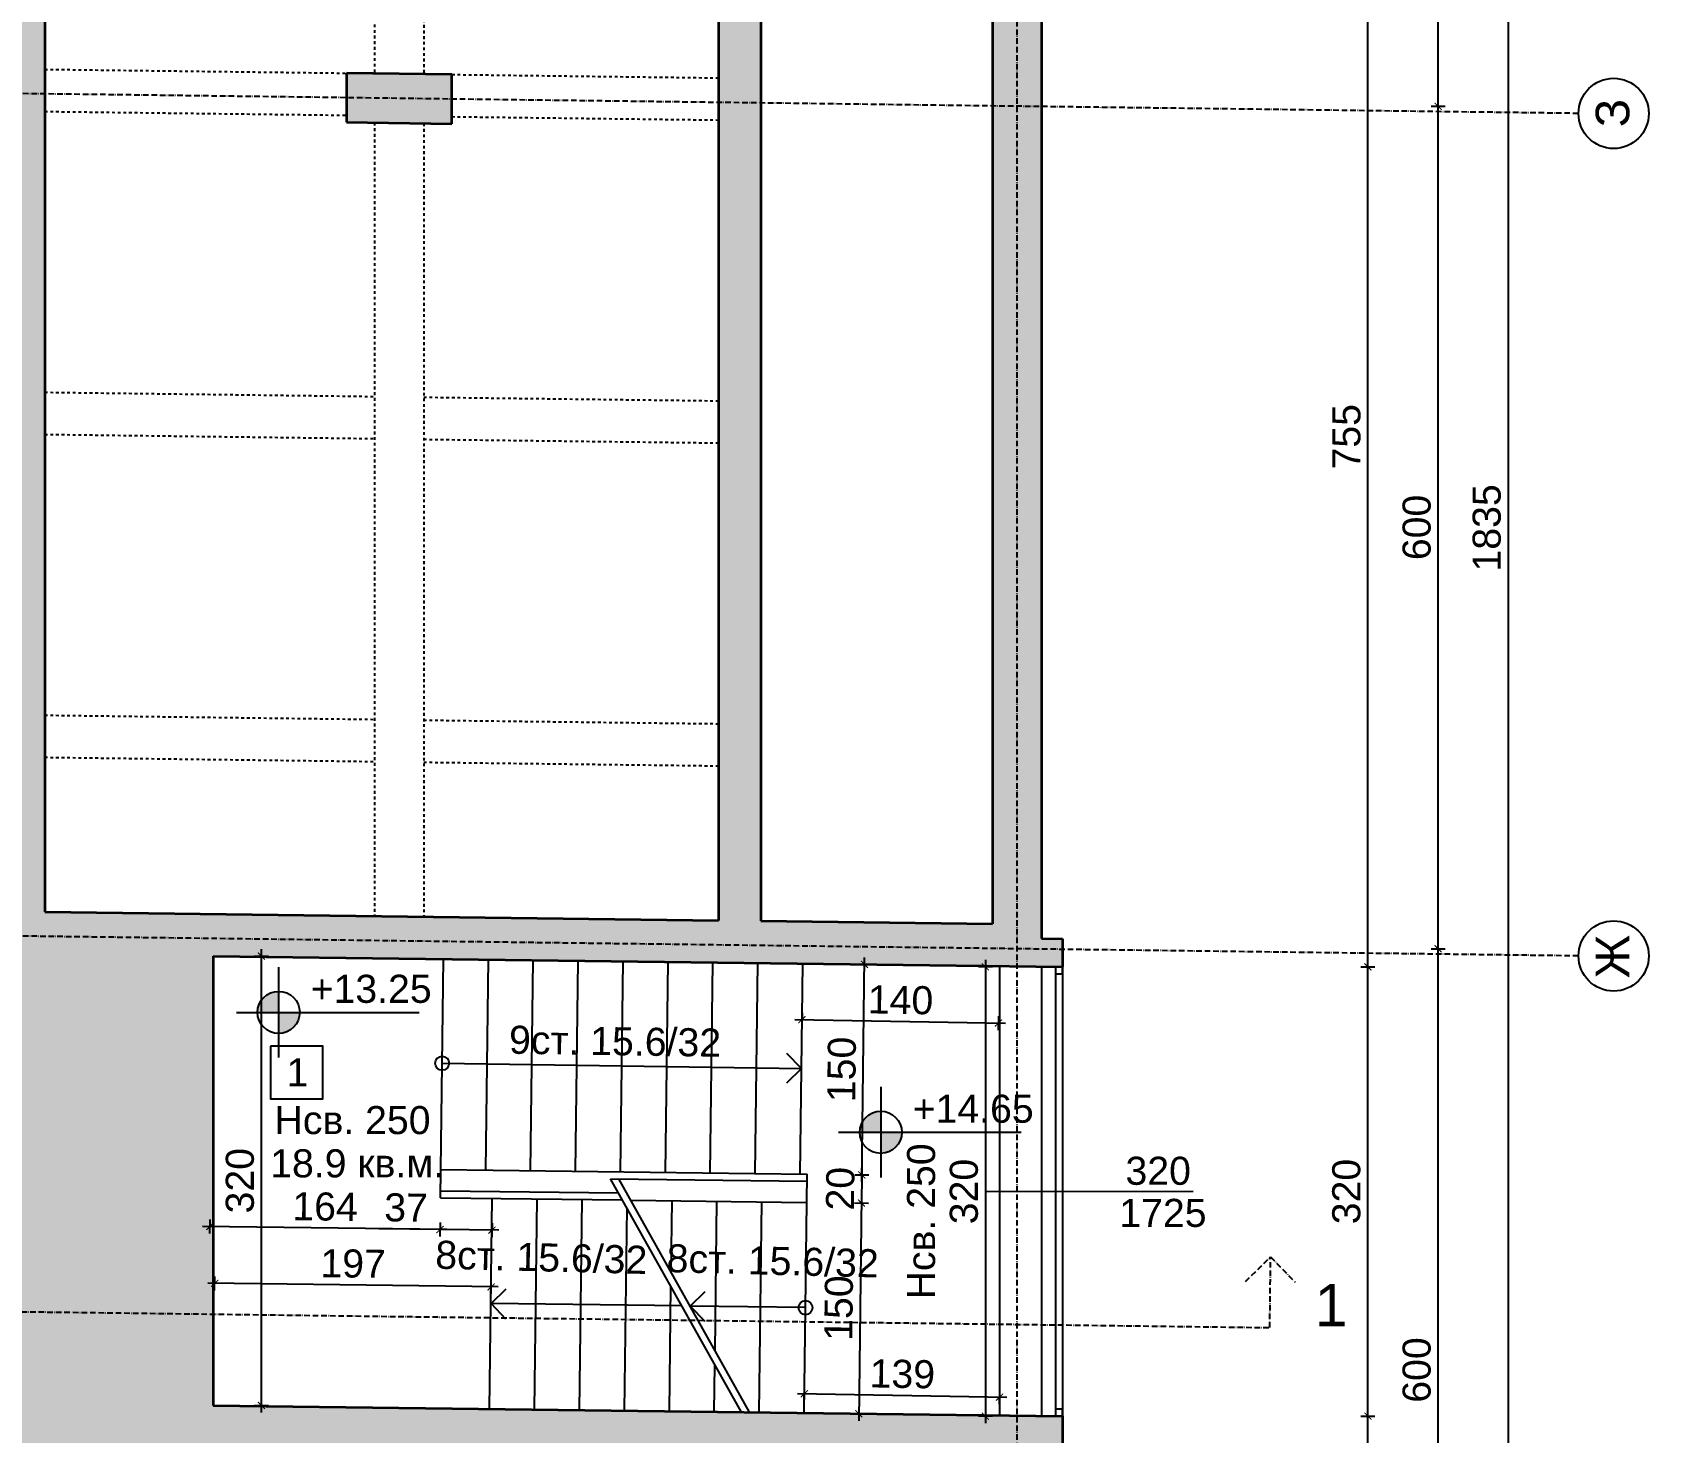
# Model space of a CAD drawing. Header units: inches. Extents: x -72385 to 39588, y -6525 to 66685.
# Drawn here: x -33941 to -32790, y 8411 to 9409 of the extents above; entities that cross this region are included whole.
import ezdxf

# ---------------------------------------------------------------- set-up
doc = ezdxf.new("R2010")
doc.units = ezdxf.units.IN
doc.header["$MEASUREMENT"] = 0
doc.linetypes.add('DashDot', pattern=[0.6, 0.4, -0.1, 0, -0.1])
doc.linetypes.add('Hidden', pattern=[0.4, 0.2, -0.2])
for name, color, linetype, lineweight in [('Изгледни линии', 253, 'Continuous', 25), ('Линия на разрез', 252, 'DashDot', 25), ('Надписи Hсв', 252, 'Continuous', 25), ('Надписи коти външни', 252, 'Continuous', 25), ('Надписи коти вътрешни', 252, 'Continuous', 25), ('Надписи нива', 252, 'Continuous', 25), ('Надписи номера на пом.', 252, 'Continuous', 25), ('Надписи Оси', 252, 'Continuous', 25), ('Надписи площ', 252, 'Continuous', 25), ('Надписи прозорци', 252, 'Continuous', 25), ('Оси', 252, 'DashDot', 25), ('Прозорци', 251, 'Continuous', 25), ('Пунктир', 253, 'Hidden', 25), ('Разрезни линии', 7, 'Continuous', 35), ('Щрих стени', 254, 'Continuous', 25)]:
    doc.layers.add(name, color=color, linetype=linetype, lineweight=lineweight)
doc.styles.add('Arial Regular', font='arial.ttf')
doc.styles.get("Standard").update_dxf_attribs({"font": 'arial.ttf'})
doc.dimstyles.new('Annotative', dxfattribs={"dimscale": 0, "dimtxt": 20, "dimasz": 5, "dimexe": 5, "dimexo": 5, "dimgap": 5, "dimtad": 1, "dimdec": 0, "dimzin": 0, "dimdsep": 46, "dimtxsty": 'Standard', "dimblk": 'ARCHTICK', "dimcen": 5, "dimdle": 5, "dimadec": 0, "dimazin": 0, "dimtfac": 1, "dimtdec": 0, "dimtofl": 0, "dimtmove": 0, "dimatfit": 3, "dimldrblk": 'ARCHTICK', "dimfxl": 5, "dimfxlon": 1, "dimtolj": 1, "dimtzin": 0, "dimarcsym": 1})

# ---------------------------------------------------------------- blocks, each defined once
blk = doc.blocks.new('_ArchTick')
at = {"color": 0, "linetype": 'ByBlock', "const_width": 0.15}
blk.add_lwpolyline([(-0.5, -0.5), (0.5, 0.5)], dxfattribs=at)
blk = doc.blocks.new('*D3939')
at = {"layer": 'Defpoints', "color": 0, "ltscale": 50, "transparency": 16777216}
for p in [(-33252.1, 8436.8), (-33391.4, 8425.5), (-33252.3, 8423.2)]:
    blk.add_point(p, dxfattribs=at)
at = {"layer": 'Надписи коти вътрешни', "color": 0, "lineweight": -2, "ltscale": 50, "transparency": 16777216}
for p, q in [((-33396.2, 8439.3), (-33247.1, 8436.7)), ((-33391.3, 8434.2), (-33391.1, 8444.2)), ((-33252.2, 8431.8), (-33252, 8441.8))]:
    blk.add_line(p, q, dxfattribs=at)
at = {"layer": 'Надписи коти вътрешни', "color": 0, "lineweight": -2, "ltscale": 50, "transparency": 16777216, "xscale": 5, "yscale": 5, "zscale": 5}
for p, rotation in [((-33391.2, 8439.2), 179.0346488675228), ((-33252.1, 8436.8), 359.0346488675228)]:
    blk.add_blockref('_ArchTick', p, dxfattribs=dict(at, rotation=rotation))
at = {"layer": 'Надписи коти вътрешни', "color": 0, "ltscale": 50, "transparency": 16777216, "insert": (-33321.4, 8453.2), "char_height": 20, "attachment_point": 5, "rotation": 359.0346}
blk.add_mtext('\\A1;139', dxfattribs=at)
blk = doc.blocks.new('*D3940')
at = {"layer": 'Defpoints', "color": 0, "ltscale": 50, "transparency": 16777216}
for p in [(-33392.3, 8745.6), (-33252.3, 8743.2), (-33253, 8703.2)]:
    blk.add_point(p, dxfattribs=at)
at = {"layer": 'Надписи коти вътрешни', "color": 0, "lineweight": -2, "ltscale": 50, "transparency": 16777216}
for p, q in [((-33398, 8705.7), (-33248, 8703.2)), ((-33392.9, 8710.6), (-33393.1, 8700.6)), ((-33252.9, 8708.2), (-33253.1, 8698.2))]:
    blk.add_line(p, q, dxfattribs=at)
at = {"layer": 'Надписи коти вътрешни', "color": 0, "lineweight": -2, "ltscale": 50, "transparency": 16777216, "xscale": 5, "yscale": 5, "zscale": 5}
for p, rotation in [((-33393, 8705.6), 179.036209973822), ((-33253, 8703.2), 359.036209973822)]:
    blk.add_blockref('_ArchTick', p, dxfattribs=dict(at, rotation=rotation))
at = {"layer": 'Надписи коти вътрешни', "color": 0, "ltscale": 50, "transparency": 16777216, "insert": (-33322.7, 8719.6), "char_height": 20, "attachment_point": 5, "rotation": 359.0362}
blk.add_mtext('\\A1;140', dxfattribs=at)
blk = doc.blocks.new('*D3941')
at = {"layer": 'Defpoints', "color": 0, "ltscale": 50, "transparency": 16777216}
for p in [(-33252.3, 8743.2), (-33262.3, 8423.2), (-33252.3, 8423.2)]:
    blk.add_point(p, dxfattribs=at)
at = {"layer": 'Надписи коти вътрешни', "color": 0, "lineweight": -2, "ltscale": 50, "transparency": 16777216}
for p, q in [((-33257.3, 8743.2), (-33267.3, 8743.2)), ((-33262.3, 8748.2), (-33262.3, 8418.2)), ((-33257.3, 8423.2), (-33267.3, 8423.2))]:
    blk.add_line(p, q, dxfattribs=at)
at = {"layer": 'Надписи коти вътрешни', "color": 0, "lineweight": -2, "ltscale": 50, "transparency": 16777216, "xscale": 5, "yscale": 5, "zscale": 5}
for p, rotation in [((-33262.3, 8743.2), 90), ((-33262.3, 8423.2), 270)]:
    blk.add_blockref('_ArchTick', p, dxfattribs=dict(at, rotation=rotation))
at = {"layer": 'Надписи коти вътрешни', "color": 0, "ltscale": 50, "transparency": 16777216, "insert": (-33277.5, 8583.2), "char_height": 20, "attachment_point": 5, "rotation": 90}
blk.add_mtext('\\A1;320', dxfattribs=at)
blk = doc.blocks.new('*D3942')
at = {"layer": 'Defpoints', "color": 0, "ltscale": 50, "transparency": 16777216}
for p in [(-33389.5, 8575.5), (-33391.4, 8425.5), (-33352.5, 8425)]:
    blk.add_point(p, dxfattribs=at)
at = {"layer": 'Надписи коти вътрешни', "color": 0, "lineweight": -2, "ltscale": 50, "transparency": 16777216}
for p, q in [((-33350.5, 8580), (-33352.5, 8420)), ((-33355.6, 8575.1), (-33345.6, 8575)), ((-33357.5, 8425.1), (-33347.5, 8425))]:
    blk.add_line(p, q, dxfattribs=at)
at = {"layer": 'Надписи коти вътрешни', "color": 0, "lineweight": -2, "ltscale": 50, "transparency": 16777216, "xscale": 5, "yscale": 5, "zscale": 5}
for p, rotation in [((-33350.6, 8575), 89.270628652551), ((-33352.5, 8425), 269.270628652551)]:
    blk.add_blockref('_ArchTick', p, dxfattribs=dict(at, rotation=rotation))
at = {"layer": 'Надписи коти вътрешни', "color": 0, "ltscale": 50, "transparency": 16777216, "insert": (-33366.7, 8500.2), "char_height": 20, "attachment_point": 5, "rotation": 89.2706}
blk.add_mtext('\\A1;150', dxfattribs=at)
blk = doc.blocks.new('*D3943')
at = {"layer": 'Defpoints', "color": 0, "ltscale": 50, "transparency": 16777216}
for p in [(-33392.3, 8745.6), (-33348.4, 8745), (-33394.2, 8595.6)]:
    blk.add_point(p, dxfattribs=at)
at = {"layer": 'Надписи коти вътрешни', "color": 0, "lineweight": -2, "ltscale": 50, "transparency": 16777216}
for p, q in [((-33350.4, 8590), (-33348.3, 8750)), ((-33353.4, 8745.1), (-33343.4, 8745)), ((-33355.3, 8595.1), (-33345.3, 8595))]:
    blk.add_line(p, q, dxfattribs=at)
at = {"layer": 'Надписи коти вътрешни', "color": 0, "lineweight": -2, "ltscale": 50, "transparency": 16777216, "xscale": 5, "yscale": 5, "zscale": 5}
for p, rotation in [((-33348.4, 8745), 89.270628652552), ((-33350.3, 8595), 269.270628652552)]:
    blk.add_blockref('_ArchTick', p, dxfattribs=dict(at, rotation=rotation))
at = {"layer": 'Надписи коти вътрешни', "color": 0, "ltscale": 50, "transparency": 16777216, "insert": (-33364.6, 8670.2), "char_height": 20, "attachment_point": 5, "rotation": 89.2706}
blk.add_mtext('\\A1;150', dxfattribs=at)
blk = doc.blocks.new('*D3944')
at = {"layer": 'Defpoints', "color": 0, "ltscale": 50, "transparency": 16777216}
for p in [(-33389.2, 8595.5), (-33389.5, 8575.5), (-33350.6, 8575)]:
    blk.add_point(p, dxfattribs=at)
at = {"layer": 'Надписи коти вътрешни', "color": 0, "lineweight": -2, "ltscale": 50, "transparency": 16777216}
for p, q in [((-33355.3, 8595.1), (-33345.3, 8595)), ((-33350.2, 8600), (-33350.6, 8570)), ((-33355.6, 8575.1), (-33345.6, 8575))]:
    blk.add_line(p, q, dxfattribs=at)
at = {"layer": 'Надписи коти вътрешни', "color": 0, "lineweight": -2, "ltscale": 50, "transparency": 16777216, "xscale": 5, "yscale": 5, "zscale": 5}
for p, rotation in [((-33350.3, 8595), 89.27062865252148), ((-33350.6, 8575), 269.2706286525215)]:
    blk.add_blockref('_ArchTick', p, dxfattribs=dict(at, rotation=rotation))
at = {"layer": 'Надписи коти вътрешни', "color": 0, "ltscale": 50, "transparency": 16777216, "insert": (-33365.6, 8585.2), "char_height": 20, "attachment_point": 5, "rotation": 89.2706}
blk.add_mtext('\\A1;20', dxfattribs=at)
blk = doc.blocks.new('*D3945')
at = {"layer": 'Defpoints', "color": 0, "ltscale": 50, "transparency": 16777216}
for p in [(-33650.5, 8578.8), (-33613.5, 8578.4), (-33650.8, 8556.1)]:
    blk.add_point(p, dxfattribs=at)
at = {"layer": 'Надписи коти вътрешни', "color": 0, "lineweight": -2, "ltscale": 50, "transparency": 16777216}
for p, q in [((-33650.8, 8556.1), (-33694.4, 8556.7)), ((-33650.7, 8561.1), (-33650.8, 8551.1)), ((-33608.8, 8555.6), (-33650.8, 8556.1)), ((-33613.7, 8560.7), (-33613.8, 8550.7))]:
    blk.add_line(p, q, dxfattribs=at)
at = {"layer": 'Надписи коти вътрешни', "color": 0, "lineweight": -2, "ltscale": 50, "transparency": 16777216, "xscale": 5, "yscale": 5, "zscale": 5}
for p, rotation in [((-33650.8, 8556.1), 179.2706286525415), ((-33613.8, 8555.7), 359.2706286525415)]:
    blk.add_blockref('_ArchTick', p, dxfattribs=dict(at, rotation=rotation))
at = {"layer": 'Надписи коти вътрешни', "color": 0, "ltscale": 50, "transparency": 16777216, "insert": (-33674.9, 8571.7), "char_height": 20, "attachment_point": 5, "rotation": 359.2706}
blk.add_mtext('\\A1;37', dxfattribs=at)
blk = doc.blocks.new('*D3946')
at = {"layer": 'Defpoints', "color": 0, "ltscale": 50, "transparency": 16777216}
for p in [(-33812.3, 8750.9), (-33648.3, 8748.8), (-33814.8, 8558.2)]:
    blk.add_point(p, dxfattribs=at)
at = {"layer": 'Надписи коти вътрешни', "color": 0, "lineweight": -2, "ltscale": 50, "transparency": 16777216}
for p, q in [((-33645.8, 8556.1), (-33819.8, 8558.3)), ((-33814.7, 8563.2), (-33814.9, 8553.2)), ((-33650.7, 8561.1), (-33650.8, 8551.1))]:
    blk.add_line(p, q, dxfattribs=at)
at = {"layer": 'Надписи коти вътрешни', "color": 0, "lineweight": -2, "ltscale": 50, "transparency": 16777216, "xscale": 5, "yscale": 5, "zscale": 5}
for p, rotation in [((-33814.8, 8558.2), 179.27062324906), ((-33650.8, 8556.1), 359.27062324906)]:
    blk.add_blockref('_ArchTick', p, dxfattribs=dict(at, rotation=rotation))
at = {"layer": 'Надписи коти вътрешни', "color": 0, "ltscale": 50, "transparency": 16777216, "insert": (-33732.6, 8572.4), "char_height": 20, "attachment_point": 5, "rotation": 359.2706}
blk.add_mtext('\\A1;164', dxfattribs=at)
blk = doc.blocks.new('*D3947')
at = {"layer": 'Defpoints', "color": 0, "ltscale": 50, "transparency": 16777216}
for p in [(-33811.2, 8517.8), (-33812.3, 8430.9), (-33615.4, 8428.4)]:
    blk.add_point(p, dxfattribs=at)
at = {"layer": 'Надписи коти вътрешни', "color": 0, "lineweight": -2, "ltscale": 50, "transparency": 16777216}
for p, q in [((-33811.3, 8512.8), (-33811.2, 8522.8)), ((-33614.3, 8510.3), (-33614.2, 8520.3)), ((-33609.3, 8515.3), (-33816.2, 8517.9))]:
    blk.add_line(p, q, dxfattribs=at)
at = {"layer": 'Надписи коти вътрешни', "color": 0, "lineweight": -2, "ltscale": 50, "transparency": 16777216, "xscale": 5, "yscale": 5, "zscale": 5}
for p, rotation in [((-33811.2, 8517.8), 179.2706241523081), ((-33614.3, 8515.3), 359.2706241523081)]:
    blk.add_blockref('_ArchTick', p, dxfattribs=dict(at, rotation=rotation))
at = {"layer": 'Надписи коти вътрешни', "color": 0, "ltscale": 50, "transparency": 16777216, "insert": (-33712.6, 8531.8), "char_height": 20, "attachment_point": 5, "rotation": 359.2706}
blk.add_mtext('\\A1;197', dxfattribs=at)
blk = doc.blocks.new('*D3951')
at = {"layer": 'Defpoints', "color": 0, "ltscale": 50, "transparency": 16777216}
for p in [(-33812.3, 8750.9), (-33778, 8750.9), (-33812.3, 8430.9)]:
    blk.add_point(p, dxfattribs=at)
at = {"layer": 'Надписи коти вътрешни', "color": 0, "lineweight": -2, "ltscale": 50, "transparency": 16777216}
for p, q in [((-33783, 8750.9), (-33773, 8750.9)), ((-33778, 8425.9), (-33778, 8755.9)), ((-33783, 8430.9), (-33773, 8430.9))]:
    blk.add_line(p, q, dxfattribs=at)
at = {"layer": 'Надписи коти вътрешни', "color": 0, "lineweight": -2, "ltscale": 50, "transparency": 16777216, "xscale": 5, "yscale": 5, "zscale": 5}
for p, rotation in [((-33778, 8750.9), 90), ((-33778, 8430.9), 270)]:
    blk.add_blockref('_ArchTick', p, dxfattribs=dict(at, rotation=rotation))
at = {"layer": 'Надписи коти вътрешни', "color": 0, "ltscale": 50, "transparency": 16777216, "insert": (-33793.2, 8590.9), "char_height": 20, "attachment_point": 5, "rotation": 90}
blk.add_mtext('\\A1;320', dxfattribs=at)
blk = doc.blocks.new('*D6903')
at = {"layer": 'Defpoints', "color": 0, "ltscale": 50, "transparency": 16777216}
for p in [(-33222.3, 8423.2), (-32989.8, 8423.2), (-33222.3, 8138.4)]:
    blk.add_point(p, dxfattribs=at)
at = {"layer": 'Надписи коти външни', "color": 0, "lineweight": -2, "ltscale": 50, "transparency": 16777216}
for p, q in [((-32989.8, 8133.4), (-32989.8, 8428.2)), ((-32994.8, 8423.2), (-32984.8, 8423.2)), ((-32994.8, 8138.4), (-32984.8, 8138.4))]:
    blk.add_line(p, q, dxfattribs=at)
at = {"layer": 'Надписи коти външни', "color": 0, "lineweight": -2, "ltscale": 50, "transparency": 16777216, "xscale": 5, "yscale": 5, "zscale": 5}
for p, rotation in [((-32989.8, 8423.2), 90), ((-32989.8, 8138.4), 270)]:
    blk.add_blockref('_ArchTick', p, dxfattribs=dict(at, rotation=rotation))
at = {"layer": 'Надписи коти външни', "color": 0, "ltscale": 50, "transparency": 16777216, "insert": (-33005, 8280.8), "char_height": 20, "attachment_point": 5, "rotation": 90}
blk.add_mtext('\\A1;285', dxfattribs=at)
blk = doc.blocks.new('*D6904')
at = {"layer": 'Defpoints', "color": 0, "ltscale": 50, "transparency": 16777216}
for p in [(-33222.3, 8743.2), (-32989.8, 8743.2), (-33222.3, 8423.2)]:
    blk.add_point(p, dxfattribs=at)
at = {"layer": 'Надписи коти външни', "color": 0, "lineweight": -2, "ltscale": 50, "transparency": 16777216}
for p, q in [((-32994.8, 8743.2), (-32984.8, 8743.2)), ((-32989.8, 8418.2), (-32989.8, 8748.2)), ((-32994.8, 8423.2), (-32984.8, 8423.2))]:
    blk.add_line(p, q, dxfattribs=at)
at = {"layer": 'Надписи коти външни', "color": 0, "lineweight": -2, "ltscale": 50, "transparency": 16777216, "xscale": 5, "yscale": 5, "zscale": 5}
for p, rotation in [((-32989.8, 8743.2), 90), ((-32989.8, 8423.2), 270)]:
    blk.add_blockref('_ArchTick', p, dxfattribs=dict(at, rotation=rotation))
at = {"layer": 'Надписи коти външни', "color": 0, "ltscale": 50, "transparency": 16777216, "insert": (-33005.1, 8583.2), "char_height": 20, "attachment_point": 5, "rotation": 90}
blk.add_mtext('\\A1;320', dxfattribs=at)
blk = doc.blocks.new('*D6905')
at = {"layer": 'Defpoints', "color": 0, "ltscale": 50, "transparency": 16777216}
for p in [(-33222.3, 9498.5), (-32989.8, 9498.5), (-33222.3, 8743.2)]:
    blk.add_point(p, dxfattribs=at)
at = {"layer": 'Надписи коти външни', "color": 0, "lineweight": -2, "ltscale": 50, "transparency": 16777216}
for p, q in [((-32994.8, 9498.5), (-32984.8, 9498.5)), ((-32989.8, 8738.2), (-32989.8, 9503.5)), ((-32994.8, 8743.2), (-32984.8, 8743.2))]:
    blk.add_line(p, q, dxfattribs=at)
at = {"layer": 'Надписи коти външни', "color": 0, "lineweight": -2, "ltscale": 50, "transparency": 16777216, "xscale": 5, "yscale": 5, "zscale": 5}
for p, rotation in [((-32989.8, 9498.5), 90), ((-32989.8, 8743.2), 270)]:
    blk.add_blockref('_ArchTick', p, dxfattribs=dict(at, rotation=rotation))
at = {"layer": 'Надписи коти външни', "color": 0, "ltscale": 50, "transparency": 16777216, "insert": (-33005, 9120.8), "char_height": 20, "attachment_point": 5, "rotation": 90}
blk.add_mtext('\\A1;755', dxfattribs=at)
blk = doc.blocks.new('*D6908')
at = {"layer": 'Defpoints', "color": 0, "ltscale": 50, "transparency": 16777216}
for p in [(-33222.3, 9973.5), (-33222.3, 8138.4), (-32889.8, 8138.4)]:
    blk.add_point(p, dxfattribs=at)
at = {"layer": 'Надписи коти външни', "color": 0, "lineweight": -2, "ltscale": 50, "transparency": 16777216}
for p, q in [((-32894.8, 9973.5), (-32884.8, 9973.5)), ((-32889.8, 9978.5), (-32889.8, 8133.4)), ((-32894.8, 8138.4), (-32884.8, 8138.4))]:
    blk.add_line(p, q, dxfattribs=at)
at = {"layer": 'Надписи коти външни', "color": 0, "lineweight": -2, "ltscale": 50, "transparency": 16777216, "xscale": 5, "yscale": 5, "zscale": 5}
for p, rotation in [((-32889.8, 9973.5), 90), ((-32889.8, 8138.4), 270)]:
    blk.add_blockref('_ArchTick', p, dxfattribs=dict(at, rotation=rotation))
at = {"layer": 'Надписи коти външни', "color": 0, "ltscale": 50, "transparency": 16777216, "insert": (-32905.1, 9055.9), "char_height": 20, "attachment_point": 5, "rotation": 90}
blk.add_mtext('\\A1;1835', dxfattribs=at)
blk = doc.blocks.new('*D6909')
at = {"layer": 'Defpoints', "color": 0, "ltscale": 50, "transparency": 16777216}
for p in [(-33239.8, 8756.1), (-32939.8, 8756.1), (-33239.8, 8156.1)]:
    blk.add_point(p, dxfattribs=at)
at = {"layer": 'Надписи коти външни', "color": 0, "lineweight": -2, "ltscale": 50, "transparency": 16777216}
for p, q in [((-32944.8, 8756.1), (-32934.8, 8756.1)), ((-32939.8, 8151.1), (-32939.8, 8761.1)), ((-32944.8, 8156.1), (-32934.8, 8156.1))]:
    blk.add_line(p, q, dxfattribs=at)
at = {"layer": 'Надписи коти външни', "color": 0, "lineweight": -2, "ltscale": 50, "transparency": 16777216, "xscale": 5, "yscale": 5, "zscale": 5}
for p, rotation in [((-32939.8, 8756.1), 90), ((-32939.8, 8156.1), 270)]:
    blk.add_blockref('_ArchTick', p, dxfattribs=dict(at, rotation=rotation))
at = {"layer": 'Надписи коти външни', "color": 0, "ltscale": 50, "transparency": 16777216, "insert": (-32955, 8456.1), "char_height": 20, "attachment_point": 5, "rotation": 90}
blk.add_mtext('\\A1;600', dxfattribs=at)
blk = doc.blocks.new('*D6910')
at = {"layer": 'Defpoints', "color": 0, "ltscale": 50, "transparency": 16777216}
for p in [(-33239.8, 9356.2), (-32939.8, 9356.2), (-33239.8, 8756.1)]:
    blk.add_point(p, dxfattribs=at)
at = {"layer": 'Надписи коти външни', "color": 0, "lineweight": -2, "ltscale": 50, "transparency": 16777216}
for p, q in [((-32939.8, 8751.1), (-32939.8, 9361.2)), ((-32944.8, 9356.2), (-32934.8, 9356.2)), ((-32944.8, 8756.1), (-32934.8, 8756.1))]:
    blk.add_line(p, q, dxfattribs=at)
at = {"layer": 'Надписи коти външни', "color": 0, "lineweight": -2, "ltscale": 50, "transparency": 16777216, "xscale": 5, "yscale": 5, "zscale": 5}
for p, rotation in [((-32939.8, 9356.2), 90), ((-32939.8, 8756.1), 270)]:
    blk.add_blockref('_ArchTick', p, dxfattribs=dict(at, rotation=rotation))
at = {"layer": 'Надписи коти външни', "color": 0, "ltscale": 50, "transparency": 16777216, "insert": (-32955, 9056.2), "char_height": 20, "attachment_point": 5, "rotation": 90}
blk.add_mtext('\\A1;600', dxfattribs=at)
blk = doc.blocks.new('*D6911')
at = {"layer": 'Defpoints', "color": 0, "ltscale": 50, "transparency": 16777216}
for p in [(-33239.8, 9956.2), (-32939.8, 9956.2), (-33239.8, 9356.2)]:
    blk.add_point(p, dxfattribs=at)
at = {"layer": 'Надписи коти външни', "color": 0, "lineweight": -2, "ltscale": 50, "transparency": 16777216}
for p, q in [((-32939.8, 9351.2), (-32939.8, 9961.2)), ((-32944.8, 9956.2), (-32934.8, 9956.2)), ((-32944.8, 9356.2), (-32934.8, 9356.2))]:
    blk.add_line(p, q, dxfattribs=at)
at = {"layer": 'Надписи коти външни', "color": 0, "lineweight": -2, "ltscale": 50, "transparency": 16777216, "xscale": 5, "yscale": 5, "zscale": 5}
for p, rotation in [((-32939.8, 9956.2), 90), ((-32939.8, 9356.2), 270)]:
    blk.add_blockref('_ArchTick', p, dxfattribs=dict(at, rotation=rotation))
at = {"layer": 'Надписи коти външни', "color": 0, "ltscale": 50, "transparency": 16777216, "insert": (-32955, 9656.2), "char_height": 20, "attachment_point": 5, "rotation": 90}
blk.add_mtext('\\A1;600', dxfattribs=at)

msp = doc.modelspace()

# ---------------------------------------------------------------- hatches: boundary and pattern name
at = {"layer": 'Надписи нива', "ltscale": 50}
h = msp.add_hatch(color=256, dxfattribs=at)
h.dxf.hatch_style = 1
h.paths.add_polyline_path([(-33765.7, 8695.8, 0.414214), (-33750.7, 8710.8), (-33765.7, 8710.8)])
h.paths.add_polyline_path([(-33765.7, 8710.8), (-33765.7, 8725.8, 0.414214), (-33780.7, 8710.8)])
h = msp.add_hatch(color=256, dxfattribs=at)
h.dxf.hatch_style = 1
h.paths.add_polyline_path([(-33336.8, 8610.4, 0.414214), (-33321.8, 8625.4), (-33336.8, 8625.4)])
h.paths.add_polyline_path([(-33336.8, 8625.4), (-33336.8, 8640.4, 0.414214), (-33351.8, 8625.4)])
at = {"layer": 'Щрих стени', "ltscale": 10}
h = msp.add_hatch(color=256, dxfattribs=at)
h.dxf.hatch_style = 1
h.paths.add_polyline_path([(-33642.3, 9378.8), (-33717.3, 9379.8), (-33717.3, 9344.8), (-33642.3, 9343.8)])
h.paths.add_polyline_path([(-34407.3, 9988.6), (-34442.3, 9989), (-34442.3, 9954), (-34407.3, 9953.6)])
h.paths.add_polyline_path([(-34707.3, 9992.4), (-34742.3, 9992.9), (-34742.3, 9932.9), (-34707.3, 9932.4)])
h.paths.add_polyline_path([(-34707.3, 9407.4), (-34742.3, 9407.8), (-34767.3, 9408.1), (-34767.3, 9373.1), (-34742.3, 9372.8), (-34742.3, 9342.8), (-34707.3, 9342.4)])
h.paths.add_polyline_path([(-34707.3, 8807.3), (-34742.3, 8807.8), (-34742.3, 8777.8), (-34767.3, 8778.1), (-34767.3, 8743.1), (-34742.3, 8742.8), (-34707.3, 8742.3)])
h.paths.add_polyline_path([(-34707.3, 8217.3), (-34742.3, 8217.7), (-34742.3, 8157.7), (-34707.3, 8157.3)])
h.paths.add_polyline_path([(-34407.3, 8188.5), (-34442.3, 8188.9), (-34442.3, 8153.9), (-34407.3, 8153.4)])
h = msp.add_hatch(color=256, dxfattribs=at)
h.dxf.hatch_style = 1
h.paths.add_polyline_path([(-33422.3, 9781), (-33662.3, 9784.1), (-33662.3, 9944.1), (-33257.3, 9939), (-33257.3, 9638.9), (-33222.3, 9638.5), (-33222.3, 9973.5), (-33717.3, 9979.8), (-33717.3, 9964.8), (-33742.3, 9965.1), (-33742.3, 9945.1), (-33692.3, 9944.5), (-33692.3, 9784.5), (-33932.3, 9787.5), (-33932.3, 9947.5), (-33882.3, 9946.9), (-33882.3, 9966.9), (-33907.3, 9967.2), (-33907.3, 9982.2), (-34142.3, 9985.2), (-34142.3, 9400.2), (-34147.3, 9400.2), (-34147.3, 9335.2), (-34142.3, 9335.2), (-34142.3, 9105.2), (-34197.3, 9105.9), (-34197.3, 9025.8), (-34142.3, 9025.1), (-34142.3, 8800.1), (-34147.3, 8800.2), (-34147.3, 8735.2), (-34142.3, 8735.1), (-34142.3, 8150.1), (-34107.3, 8149.6), (-34107.3, 8209.6), (-34112.3, 8209.7), (-34112.3, 8404.7), (-33842.3, 8401.3), (-33842.3, 8181.3), (-33842.3, 8146.3), (-33807.3, 8145.8), (-33807.3, 8180.8), (-33812.3, 8180.9), (-33812.3, 8400.9), (-33337.3, 8394.8), (-33337.3, 8379.8), (-33257.3, 8378.8), (-33257.3, 8173.8), (-33542.3, 8177.4), (-33542.3, 8142.4), (-33222.3, 8138.4), (-33222.3, 8403.4), (-33207.3, 8403.2), (-33207.3, 8423.2), (-33812.3, 8430.9), (-33812.3, 8750.9), (-33207.3, 8743.2), (-33207.3, 8763.2), (-33222.3, 8763.4), (-33222.3, 9498.5), (-33257.3, 9498.9), (-33257.3, 8773.9), (-33422.3, 8776)])
h.paths.add_polyline_path([(-33932.3, 9757.5), (-33452.3, 9751.4), (-33452.3, 8776.3), (-33932.3, 8782.5)], flags=16)
h.paths.add_polyline_path([(-33717.3, 9379.8), (-33642.3, 9378.8), (-33642.3, 9343.8), (-33717.3, 9344.8)], flags=0)
h.paths.add_polyline_path([(-33642.3, 9378.8), (-33717.3, 9379.8), (-33717.3, 9344.8), (-33642.3, 9343.8)], flags=0)

# ---------------------------------------------------------------- linework, layer by layer
at = {"layer": 'Изгледни линии', "ltscale": 50}
for p, q in [((-33650.2, 8598.8), (-33648.3, 8748.8)), ((-33618.2, 8598.4), (-33616.3, 8748.4)), ((-33586.2, 8598), (-33584.3, 8748)), ((-33554.2, 8597.6), (-33552.3, 8747.6)), ((-33522.2, 8597.2), (-33520.3, 8747.2)), ((-33490.2, 8596.8), (-33488.3, 8746.8)), ((-33458.2, 8596.4), (-33456.3, 8746.4)), ((-33426.2, 8596), (-33424.3, 8746)), ((-33394.2, 8595.6), (-33392.3, 8745.6)), ((-33252.3, 8743.2), (-33252.3, 8423.2)), ((-33222.3, 8743.2), (-33222.3, 8423.2)), ((-33650.5, 8578.8), (-33650.2, 8598.8)), ((-33650.2, 8598.8), (-33389.2, 8595.5)), ((-33529.2, 8592.3), (-33389.3, 8590.5)), ((-33436.1, 8426.1), (-33529.2, 8592.3)), ((-33430.3, 8426), (-33523.4, 8592.2)), ((-33389.5, 8575.5), (-33389.2, 8595.5)), ((-33650.5, 8578.8), (-33520.8, 8577.2)), ((-33650.4, 8583.8), (-33523.6, 8582.2)), ((-33615.4, 8428.4), (-33613.5, 8578.4)), ((-33583.4, 8428), (-33581.5, 8578)), ((-33551.4, 8427.6), (-33549.5, 8577.6)), ((-33519.4, 8427.2), (-33517.5, 8571.5)), ((-33515, 8577.1), (-33389.5, 8575.5)), ((-33486.1, 8525.7), (-33485.5, 8576.7)), ((-33454.8, 8469.8), (-33453.5, 8576.3)), ((-33423.4, 8425.9), (-33421.5, 8575.9)), ((-33391.4, 8425.5), (-33389.5, 8575.5)), ((-33487.4, 8426.8), (-33486.3, 8515.7)), ((-33455.4, 8426.4), (-33455, 8459.8))]:
    msp.add_line(p, q, dxfattribs=at)
at = {"layer": 'Линия на разрез', "ltscale": 10}
for p, q in [((-33077, 8519.2), (-33059.1, 8536.6)), ((-33059.1, 8536.6), (-33041.6, 8518.7))]:
    msp.add_line(p, q, dxfattribs=at)
msp.add_lwpolyline([(-34842.3, 9009.1), (-34314.8, 9002.3), (-34314.8, 8502.3), (-33059.7, 8486.3), (-33059.1, 8536.6)], dxfattribs=at)
at = {"layer": 'Надписи нива', "ltscale": 50}
for p, q in [((-33765.7, 8743.1), (-33765.7, 8678.6)), ((-33795.7, 8710.8), (-33665.7, 8710.8)), ((-33393.3, 8670.8), (-33403.7, 8681.6)), ((-33649.2, 8674.6), (-33393.3, 8670.8)), ((-33393.3, 8670.8), (-33404, 8660.4)), ((-33336.8, 8657.7), (-33336.8, 8593.2)), ((-33366.8, 8625.4), (-33236.8, 8625.4)), ((-33614.4, 8503.4), (-33603.7, 8513.9)), ((-33472.6, 8501.6), (-33461.9, 8512.1)), ((-33478.4, 8501.7), (-33614.4, 8503.4)), ((-33614.4, 8503.4), (-33604, 8492.6)), ((-33390.4, 8500.5), (-33472.6, 8501.6)), ((-33472.6, 8501.6), (-33462.2, 8490.8))]:
    msp.add_line(p, q, dxfattribs=at)
for centre, radius in [((-33765.7, 8710.8), 15), ((-33649.2, 8674.6), 5), ((-33336.8, 8625.4), 15), ((-33390.4, 8500.5), 5)]:
    msp.add_circle(centre, radius, dxfattribs=at)
at = {"layer": 'Надписи номера на пом.', "ltscale": 50}
msp.add_lwpolyline([(-33771.6, 8686.8), (-33771.6, 8649.3), (-33734.1, 8649.3), (-33734.1, 8686.8)], close=True, dxfattribs=at)
at = {"layer": 'Надписи Оси', "ltscale": 50}
for centre in [(-32814.8, 9351.1), (-32814.8, 8751)]:
    msp.add_circle(centre, 25, dxfattribs=at)
at = {"layer": 'Надписи прозорци', "ltscale": 50}
msp.add_line((-33262.3, 8583.2), (-33114.2, 8583.4), dxfattribs=at)
at = {"layer": 'Оси', "ltscale": 10}
for p, q in [((-33239.8, 10356.3), (-33239.8, 7756.1)), ((-32839.8, 9351.1), (-34842.3, 9376.6))]:
    msp.add_line(p, q, dxfattribs=at)
msp.add_lwpolyline([(-32839.8, 8751), (-34842.3, 8776.5)], dxfattribs=at)
at = {"layer": 'Прозорци', "ltscale": 50}
for p, q in [((-33212.3, 8743.2), (-33212.3, 8423.2)), ((-33207.3, 8743.2), (-33207.3, 8423.2))]:
    msp.add_line(p, q, dxfattribs=at)
for points in [[(-33212.3, 8738.2), (-33207.3, 8738.2), (-33207.3, 8743.2), (-33212.3, 8743.2), (-33212.3, 8738.2)], [(-33212.3, 8423.3), (-33207.3, 8423.3), (-33207.3, 8428.3), (-33212.3, 8428.3), (-33212.3, 8423.3)]]:
    msp.add_lwpolyline(points, dxfattribs=at)
at = {"layer": 'Пунктир', "ltscale": 10}
for p, q in [((-33697.3, 9754.5), (-33697.3, 9379.5)), ((-33662.3, 9754.1), (-33662.3, 9379.1)), ((-33932.3, 9382.5), (-33717.3, 9379.8)), ((-33642.3, 9378.8), (-33452.3, 9376.4)), ((-33932.3, 9352.5), (-33717.3, 9349.8)), ((-33642.3, 9348.8), (-33452.3, 9346.4)), ((-33697.3, 9344.5), (-33697.3, 8779.5)), ((-33662.3, 9344.1), (-33662.3, 8779)), ((-33932.3, 9152.5), (-33697.3, 9149.5)), ((-33662.3, 9149), (-33452.3, 9146.4)), ((-33932.3, 9122.5), (-33697.3, 9119.5)), ((-33662.3, 9119), (-33452.3, 9116.4)), ((-33932.3, 8922.5), (-33697.3, 8919.5)), ((-33662.3, 8919), (-33452.3, 8916.4)), ((-33932.3, 8892.5), (-33697.3, 8889.5)), ((-33662.3, 8889), (-33452.3, 8886.4))]:
    msp.add_line(p, q, dxfattribs=at)
at = {"layer": 'Разрезни линии', "ltscale": 50}
for p, q in [((-33422.3, 9781), (-33422.3, 8776)), ((-33932.3, 9757.5), (-33932.3, 8782.5)), ((-33452.3, 9751.4), (-33452.3, 8776.3)), ((-33257.3, 9498.9), (-33257.3, 8773.9)), ((-33222.3, 9498.5), (-33222.3, 8763.4)), ((-33642.3, 9378.8), (-33717.3, 9379.8)), ((-33717.3, 9379.8), (-33717.3, 9344.8)), ((-33642.3, 9343.8), (-33642.3, 9378.8)), ((-33717.3, 9344.8), (-33642.3, 9343.8)), ((-33932.3, 8782.5), (-33452.3, 8776.3)), ((-33422.3, 8776), (-33257.3, 8773.9)), ((-33222.3, 8763.4), (-33207.3, 8763.2)), ((-33207.3, 8763.2), (-33207.3, 8743.2)), ((-33812.3, 8750.9), (-33207.3, 8743.2)), ((-33812.3, 8750.9), (-33812.3, 8430.9)), ((-33812.3, 8430.9), (-33207.3, 8423.2)), ((-33207.3, 8423.2), (-33207.3, 8403.2))]:
    msp.add_line(p, q, dxfattribs=at)

# ---------------------------------------------------------------- texts
at = {"layer": 'Линия на разрез', "ltscale": 10, "insert": (-33027.7, 8517.3), "char_height": 30, "width": 270.734, "attachment_point": 1, "style": 'Arial Regular'}
msp.add_mtext('1', dxfattribs=at)
at = {"layer": 'Надписи Hсв', "ltscale": 100, "insert": (-33768.6, 8644.1), "char_height": 20, "width": 180.489, "attachment_point": 1, "style": 'Arial Regular'}
msp.add_mtext('\\pxt8;Hсв. 250', dxfattribs=at)
at = {"layer": 'Надписи Hсв', "ltscale": 100, "insert": (-33318.1, 8506.4), "char_height": 20, "width": 180.489, "attachment_point": 1, "rotation": 90, "style": 'Arial Regular'}
msp.add_mtext('\\pxt8;Hсв. 250', dxfattribs=at)
at = {"layer": 'Надписи нива', "ltscale": 100, "char_height": 20, "width": 180.489, "attachment_point": 1, "style": 'Arial Regular'}
for s, insert in [('+13.25', (-33742.9, 8737.6)), ('+14.65', (-33314.1, 8652.2))]:
    msp.add_mtext(s, dxfattribs=dict(at, insert=insert))
for s, insert, rotation in [('9ст. 15.6/32', (-33601.4, 8701.4), 359.1631), ('8ст. 15.6/32', (-33653.8, 8548.3), 358.5413), ('8ст. 15.6/32', (-33489, 8545.8), 358.5413)]:
    msp.add_mtext(s, dxfattribs=dict(at, insert=insert, rotation=rotation))
at = {"layer": 'Надписи номера на пом.', "ltscale": 100, "insert": (-33842.5, 8678.1), "char_height": 20, "width": 180.489, "attachment_point": 1, "style": 'Arial Regular'}
msp.add_mtext('\\pxqc;1', dxfattribs=at)
at = {"layer": 'Надписи Оси', "ltscale": 100, "char_height": 24, "width": 27.213, "attachment_point": 1, "rotation": 90, "style": 'Arial Regular'}
for s, insert in [('\\pxqc;З', (-32827.6, 9337.8)), ('\\pxqc;Ж', (-32827.6, 8737))]:
    msp.add_mtext(s, dxfattribs=dict(at, insert=insert))
at = {"layer": 'Надписи площ', "ltscale": 100, "insert": (-33771.7, 8613.3), "char_height": 20, "width": 180.489, "attachment_point": 1, "style": 'Arial Regular'}
msp.add_mtext('18.9 кв.м.', dxfattribs=at)
at = {"layer": 'Надписи прозорци', "ltscale": 100, "char_height": 20, "width": 180.489, "attachment_point": 1, "style": 'Arial Regular'}
for s, insert in [('320', (-33162.5, 8608)), ('1725', (-33166.9, 8578))]:
    msp.add_mtext(s, dxfattribs=dict(at, insert=insert))

# ---------------------------------------------------------------- dimensions: what is measured, and where the dimension line sits
at = {"layer": 'Надписи коти външни', "ltscale": 50}
for p1, p2, distance, picture, middle in [((-33222.3, 9973.5), (-33222.3, 8138.4), 332.5, '*D6908', (-32905.1, 9055.9)), ((-33239.8, 9356.2), (-33239.8, 9956.2), -300, '*D6911', (-32955, 9656.2)), ((-33222.3, 8743.2), (-33222.3, 9498.5), -232.5, '*D6905', (-33005, 9120.8)), ((-33239.8, 8756.1), (-33239.8, 9356.2), -300, '*D6910', (-32955, 9056.2)), ((-33239.8, 8156.1), (-33239.8, 8756.1), -300, '*D6909', (-32955, 8456.1)), ((-33222.3, 8423.2), (-33222.3, 8743.2), -232.5, '*D6904', (-33005.1, 8583.2)), ((-33222.3, 8138.4), (-33222.3, 8423.2), -232.5, '*D6903', (-33005, 8280.8))]:
    dim = msp.add_aligned_dim(p1=p1, p2=p2, distance=distance, dimstyle='Annotative', override={"dimscale": 0, "dimtix": 0, "dimtofl": 0, "dimtmove": 0, "dimatfit": 3}, dxfattribs=at)
    dim.commit()
    dim.dimension.update_dxf_attribs({"geometry": picture, "text_midpoint": middle})
at = {"layer": 'Надписи коти вътрешни', "ltscale": 50}
for p1, p2, distance, picture, middle in [((-33648.3, 8748.8), (-33812.3, 8750.9), 192.7, '*D3946', (-33732.6, 8572.4)), ((-33812.3, 8430.9), (-33812.3, 8750.9), -34.3, '*D3951', (-33793.2, 8590.9)), ((-33394.2, 8595.6), (-33392.3, 8745.6), -43.9, '*D3943', (-33364.6, 8670.2)), ((-33392.3, 8745.6), (-33252.3, 8743.2), -40, '*D3940', (-33322.7, 8719.6)), ((-33613.5, 8578.4), (-33650.5, 8578.8), 22.7, '*D3945', (-33674.9, 8571.7)), ((-33389.5, 8575.5), (-33391.4, 8425.5), 38.9, '*D3942', (-33366.7, 8500.2)), ((-33615.4, 8428.4), (-33812.3, 8430.9), -86.9, '*D3947', (-33712.6, 8531.8)), ((-33391.4, 8425.5), (-33252.3, 8423.2), 13.6, '*D3939', (-33321.4, 8453.2))]:
    dim = msp.add_aligned_dim(p1=p1, p2=p2, distance=distance, dimstyle='Annotative', override={"dimscale": 0, "dimtix": 0, "dimtofl": 0, "dimtmove": 0, "dimatfit": 3}, dxfattribs=at)
    dim.commit()
    dim.dimension.update_dxf_attribs({"geometry": picture, "text_midpoint": middle})
dim = msp.add_linear_dim(base=(-33262.3, 8423.2), p1=(-33252.3, 8743.2), p2=(-33252.3, 8423.2), angle=90, dimstyle='Annotative', override={"dimscale": 0, "dimtix": 0, "dimtofl": 0, "dimtmove": 0, "dimatfit": 3}, dxfattribs=at)
dim.commit()
dim.dimension.update_dxf_attribs({"geometry": '*D3941', "text_midpoint": (-33277.5, 8583.2)})
dim = msp.add_linear_dim(base=(-33350.6, 8575), p1=(-33389.2, 8595.5), p2=(-33389.5, 8575.5), angle=269.2706, dimstyle='Annotative', override={"dimscale": 0, "dimtix": 0, "dimtofl": 0, "dimtmove": 0, "dimatfit": 3}, dxfattribs=at)
dim.commit()
dim.dimension.update_dxf_attribs({"geometry": '*D3944', "text_midpoint": (-33350.4, 8585), "dimtype": 129})

doc.saveas('drawing.dxf')
